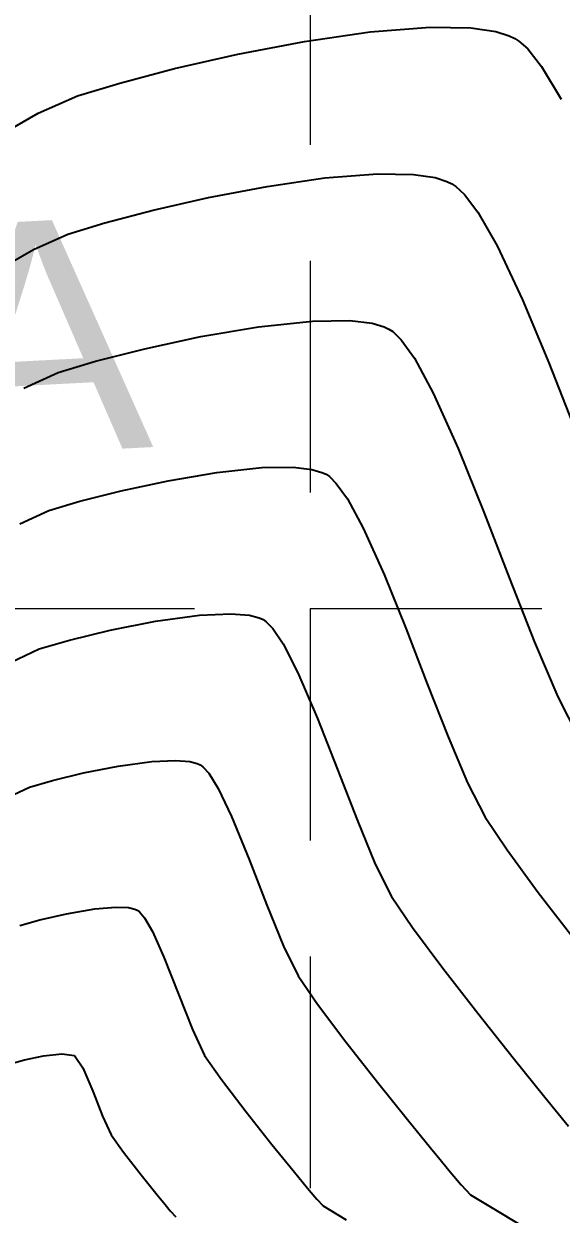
# Model space of a CAD drawing. Header units: inches. Extents: x 2547543 to 2548696, y 7125653 to 7126375.
# Drawn here: x 2547790.64 to 2547799.92, y 7125913.93 to 7125934.46 of the extents above; entities that cross this region are included whole.
import ezdxf

# ---------------------------------------------------------------- set-up
doc = ezdxf.new("R2010")
doc.units = ezdxf.units.IN
doc.header["$MEASUREMENT"] = 0
doc.linetypes.add('HIDDEN', pattern=[0.375, 0.25, -0.125])
for name, color, linetype in [('GRID', 254, 'HIDDEN'), ('V-PROP-SUBD-IDEN-N', 7, 'Continuous'), ('V-TOPO-MAJR-E', 6, 'Continuous'), ('V-TOPO-MINR-E', 14, 'Continuous')]:
    doc.layers.add(name, color=color, linetype=linetype)
doc.styles.get("Standard").update_dxf_attribs({"font": 'ARIAL.TTF'})

msp = doc.modelspace()

# ---------------------------------------------------------------- linework, layer by layer
at = {"layer": 'GRID', "color": 252, "linetype": 'HIDDEN', "lineweight": 0, "ltscale": 16}
for p, q in [((2547795.583313599, 7126356.376313465), (2547795.583313599, 7125726.296813901)), ((2547561.583313602, 7125924.376313471), (2548677.583313586, 7125924.376313471))]:
    msp.add_line(p, q, dxfattribs=at)
at = {"layer": 'V-TOPO-MAJR-E', "color": 35, "extrusion": (0.1060230705552595, -0.9943636701479165, 0), "elevation": -6815640.133873331}
msp.add_lwpolyline([(3288947.377614942, 570), (3288948.315292713, 570)], dxfattribs=at)
at = {"layer": 'V-TOPO-MAJR-E', "color": 35}
for points, elevation in [([(2547795.622928359, 7125929.337210605), (2547796.263456058, 7125929.344956311)], 570), ([(2547796.263456058, 7125929.344956311), (2547796.652200213, 7125929.298318779)], 570), ([(2547793.695595564, 7125929.068040523), (2547794.690535649, 7125929.237795128)], 570), ([(2547796.856942148, 7125929.238476973), (2547796.940831425, 7125929.199175945)], 570), ([(2547791.877313488, 7125928.643362145), (2547792.727918158, 7125928.859408842)], 570), ([(2547791.233591609, 7125928.451362483), (2547791.877313488, 7125928.643362145)], 570), ([(2547790.637392491, 7125928.178947898), (2547791.233591609, 7125928.451362483)], 570), ([(2547798.138302946, 7125927.136858543), (2547798.581937496, 7125926.03777434)], 570), ([(2547799.025054315, 7125924.893312105), (2547799.453999552, 7125923.799738537)], 570), ([(2547791.296332304, 7125916.695230496), (2547791.510683005, 7125916.666482802)], 565), ([(2547791.659448585, 7125916.452175666), (2547791.828999384, 7125916.053283005)], 565)]:
    msp.add_lwpolyline(points, dxfattribs=dict(at, elevation=elevation))
at = {"layer": 'V-TOPO-MAJR-E', "color": 35, "extrusion": (-0.2805417835596776, -0.9598418138824517, 0), "elevation": -7554528.320252029}
msp.add_lwpolyline([(446360.8451809788, 570), (446361.0584889755, 570)], dxfattribs=at)
at = {"layer": 'V-TOPO-MAJR-E', "color": 35, "extrusion": (-0.5536397192388731, -0.8327563036573796, 0), "elevation": -7344724.043029523}
msp.add_lwpolyline([(-1823503.478231502, 570), (-1823503.395659883, 570)], dxfattribs=at)
at = {"layer": 'V-TOPO-MAJR-E', "color": 35, "extrusion": (-0.6981341406510772, -0.715966983636384, 0), "elevation": -6880634.077455973}
msp.add_lwpolyline([(-3150715.886015536, 570), (-3150715.68547714, 570)], dxfattribs=at)
at = {"layer": 'V-TOPO-MAJR-E', "color": 35, "extrusion": (0.2107577005096332, -0.9775383325864474, 0), "elevation": -6428901.67864497}
msp.add_lwpolyline([(3992409.435429234, 570), (3992410.425341725, 570)], dxfattribs=at)
at = {"layer": 'V-TOPO-MAJR-E', "color": 35, "extrusion": (0.8132784982870679, 0.58187462930079, 0), "elevation": 6218465.945801863}
msp.add_lwpolyline([(4312866.32292987, 570), (4312865.929603152, 570)], dxfattribs=at)
at = {"layer": 'V-TOPO-MAJR-E', "color": 35, "extrusion": (0.8785803468325813, 0.4775945709066855, 0), "elevation": 5641749.564290302}
msp.add_lwpolyline([(5043886.70567245, 570), (5043886.023576448, 570)], dxfattribs=at)
at = {"layer": 'V-TOPO-MAJR-E', "color": 35, "extrusion": (0.9120459924142587, 0.4100879268170308, 0), "elevation": 5245965.76772325}
msp.add_lwpolyline([(5454353.080693939, 570.0000000000005), (5454352.030922902, 570.0000000000005)], dxfattribs=at)
at = {"layer": 'V-TOPO-MAJR-E', "color": 35, "extrusion": (0.9325408893397763, 0.3610643844377053, 0), "elevation": 4948844.453836221}
msp.add_lwpolyline([(5725298.077977031, 570), (5725296.850725499, 570)], dxfattribs=at)
at = {"layer": 'V-TOPO-MAJR-E', "color": 35, "extrusion": (0.9207184672442652, 0.3902275029714991, 0), "elevation": 5126537.458869392}
msp.add_lwpolyline([(5566748.219588305, 570.0000000000009), (5566747.19167561, 570.0000000000009)], dxfattribs=at)
at = {"layer": 'V-TOPO-MAJR-E', "color": 35, "extrusion": (0.8902645531711286, 0.4554437675136315, 0), "elevation": 5513673.050915002}
msp.add_lwpolyline([(5183576.96005692, 570), (5183576.170408348, 570)], dxfattribs=at)
at = {"layer": 'V-TOPO-MAJR-E', "color": 35, "extrusion": (0.2687044612569232, -0.9632226702588694, 0), "elevation": -6179241.69200035}
msp.add_lwpolyline([(4368855.035747018, 565), (4368855.290921903, 565)], dxfattribs=at)
at = {"layer": 'V-TOPO-MAJR-E', "color": 35, "extrusion": (0.2049850548485158, -0.9787651032238281, 0), "elevation": -6452339.480751505}
msp.add_lwpolyline([(3954394.981069424, 565), (3954395.316870648, 565)], dxfattribs=at)
at = {"layer": 'V-TOPO-MAJR-E', "color": 35, "extrusion": (0.1136436013102057, -0.9935215809841511, 0), "elevation": -6790211.842704761}
msp.add_lwpolyline([(3341100.152366756, 565.0000000000009), (3341100.472632244, 565.0000000000009)], dxfattribs=at)
at = {"layer": 'V-TOPO-MAJR-E', "color": 35, "extrusion": (0.8214755848095309, 0.57024368787549, 0), "elevation": 6156457.520599654}
msp.add_lwpolyline([(4400904.533913201, 565.0000000000005), (4400904.273032487, 565.0000000000005)], dxfattribs=at)
at = {"layer": 'V-TOPO-MAJR-E', "color": 35, "extrusion": (0.9317633006412657, 0.3630663184296977, 0), "elevation": 4961119.030839859}
msp.add_lwpolyline([(5714649.662419484, 565.0000000000009), (5714649.196529083, 565.0000000000009)], dxfattribs=at)
at = {"layer": 'V-TOPO-MAJR-E', "color": 35, "extrusion": (0.9080657319324588, 0.4188276811410248, 0), "elevation": 5298093.320399583}
msp.add_lwpolyline([(5403713.967808545, 565), (5403713.615490564, 565)], dxfattribs=at)
at = {"layer": 'V-TOPO-MAJR-E', "color": 35, "extrusion": (0.8162902001546218, 0.5776420250739445, 0), "elevation": 6195965.904540563}
msp.add_lwpolyline([(4345103.011399339, 565), (4345102.642075644, 565)], dxfattribs=at)
at = {"layer": 'V-TOPO-MAJR-E', "color": 35, "extrusion": (0.7889403808601582, 0.6144697514509796, 0), "elevation": 6388715.491645102}
msp.add_lwpolyline([(4056380.754714203, 565), (4056380.261050066, 565)], dxfattribs=at)
at = {"layer": 'V-TOPO-MAJR-E', "color": 35, "extrusion": (0.7785376946122483, 0.6275978474053634, 0), "elevation": 6455761.294694182}
msp.add_lwpolyline([(3948803.940606736, 565.0000000000009), (3948803.498516651, 565.0000000000009)], dxfattribs=at)
at = {"layer": 'V-TOPO-MAJR-E', "color": 35, "extrusion": (0.7735554182707557, 0.6337286602828978, 0), "elevation": 6486755.133141686}
msp.add_lwpolyline([(3897680.18270212, 565.0000000000009), (3897679.968610175, 565.0000000000009)], dxfattribs=at)
at = {"layer": 'V-TOPO-MAJR-E', "color": 35, "extrusion": (0.7725075846931126, 0.6350055366621722, 0), "elevation": 6493184.381401397}
msp.add_lwpolyline([(3886959.979748943, 565), (3886959.835536148, 565)], dxfattribs=at)
at = {"layer": 'V-TOPO-MAJR-E', "color": 35, "extrusion": (0.7373750922822419, 0.6754835107400887, 0), "elevation": 6692116.618945578}
msp.add_lwpolyline([(3533479.210690038, 565.0000000000009), (3533479.067512223, 565.0000000000009)], dxfattribs=at)
at = {"layer": 'V-TOPO-MINR-E', "color": 35}
for points, elevation in [([(2547795.482122608, 7125934.160107625), (2547796.615518273, 7125934.325759596)], 572), ([(2547797.651487528, 7125934.408249636), (2547798.356648906, 7125934.395634638)], 572), ([(2547798.356648906, 7125934.395634638), (2547798.786678253, 7125934.330954066)], 572), ([(2547799.016749333, 7125934.258194048), (2547799.112890793, 7125934.212253203)], 572), ([(2547799.336417363, 7125934.029606104), (2547799.575751564, 7125933.727716984)], 572), ([(2547799.575751564, 7125933.727716984), (2547799.915500637, 7125933.164868121)], 572), ([(2547796.74360821, 7125931.877818331), (2547797.362807855, 7125931.866741146)], 571), ([(2547797.362807855, 7125931.866741146), (2547797.740415062, 7125931.809945371)], 571), ([(2547797.942439642, 7125931.746055063), (2547798.026861108, 7125931.705714574)], 571), ([(2547798.026861108, 7125931.705714574), (2547798.097716623, 7125931.659486929)], 571), ([(2547798.478671893, 7125931.213348011), (2547798.810099619, 7125930.63612888)], 571), ([(2547790.803712646, 7125930.572368871), (2547791.399573755, 7125930.837348278)], 571), ([(2547790.081023951, 7125930.157219844), (2547790.803712646, 7125930.572368871)], 571), ([(2547798.810099619, 7125930.63612888), (2547799.248351633, 7125929.70518243)], 571), ([(2547799.248351633, 7125929.70518243), (2547799.702831786, 7125928.614835899)], 571), ([(2547799.702831786, 7125928.614835899), (2547800.162394804, 7125927.443616026)], 571), ([(2547793.967269605, 7125926.725030813), (2547794.749353996, 7125926.80841981)], 569), ([(2547795.612699927, 7125926.775797623), (2547795.784436011, 7125926.72560274)], 569), ([(2547792.321039973, 7125926.407643081), (2547793.132720918, 7125926.582641855)], 569), ([(2547791.067609463, 7125926.065376689), (2547791.607558809, 7125926.226424643)], 569), ([(2547791.607558809, 7125926.226424643), (2547792.321039973, 7125926.407643081)], 569), ([(2547794.209187023, 7125924.288300954), (2547794.533654178, 7125924.260889546)], 568), ([(2547794.533654178, 7125924.260889546), (2547794.70161558, 7125924.216744725)], 568), ([(2547794.70161558, 7125924.216744725), (2547794.768772057, 7125924.186098688)], 568), ([(2547794.768772057, 7125924.186098688), (2547794.82213564, 7125924.149775848)], 568), ([(2547791.425772394, 7125923.833329706), (2547792.126914328, 7125924.004610285)], 568), ([(2547794.82213564, 7125924.149775848), (2547794.934166122, 7125924.034532181)], 568), ([(2547790.420384427, 7125923.452228999), (2547790.901627317, 7125923.679390894)], 568), ([(2547795.37035719, 7125923.265689626), (2547795.708440104, 7125922.477483083)], 568), ([(2547795.708440104, 7125922.477483083), (2547796.052969848, 7125921.600432526)], 568), ([(2547792.264993338, 7125921.659198158), (2547792.848167418, 7125921.738764806)], 567), ([(2547792.848167418, 7125921.738764806), (2547793.256290404, 7125921.757446985)], 567), ([(2547793.256290404, 7125921.757446985), (2547793.503562308, 7125921.736557132)], 567), ([(2547793.682742373, 7125921.67956006), (2547793.730323937, 7125921.646178083)], 567), ([(2547793.730323937, 7125921.646178083), (2547793.83091171, 7125921.535766589)], 567), ([(2547790.368896659, 7125921.12028818), (2547790.735645171, 7125921.2934051)], 567), ([(2547798.299285788, 7125921.369778641), (2547798.600949706, 7125920.78011047)], 569), ([(2547793.993349491, 7125921.275170243), (2547794.225889244, 7125920.790005435)], 567), ([(2547798.981273487, 7125920.213042028), (2547799.520143007, 7125919.480506394)], 569), ([(2547794.530174628, 7125920.047079539), (2547794.833984732, 7125919.262496308)], 567), ([(2547799.520143007, 7125919.480506394), (2547800.155755734, 7125918.653522477)], 569), ([(2547796.987139534, 7125919.409896738), (2547797.349878585, 7125918.874122678)], 568), ([(2547791.373563298, 7125919.1123729), (2547791.866501299, 7125919.196155959)], 566), ([(2547792.224700277, 7125919.226245091), (2547792.442851748, 7125919.216962526)], 566), ([(2547792.442851748, 7125919.216962526), (2547792.553736142, 7125919.191928246)], 566), ([(2547792.553736142, 7125919.191928246), (2547792.596712689, 7125919.173021431)], 566), ([(2547792.596712689, 7125919.173021431), (2547792.636141177, 7125919.144221256)], 566), ([(2547792.636141177, 7125919.144221256), (2547792.720265053, 7125919.04413713)], 566), ([(2547793.053315818, 7125918.365402631), (2547793.305740509, 7125917.72464504)], 566), ([(2547797.870583775, 7125918.174468827), (2547798.474731873, 7125917.396571783)], 568), ([(2547793.305740509, 7125917.72464504), (2547793.547762764, 7125917.112651535)], 566), ([(2547795.709078556, 7125917.549421433), (2547796.195799848, 7125916.903974913)], 567), ([(2547796.195799848, 7125916.903974913), (2547796.743307874, 7125916.206977811)], 567), ([(2547794.051083931, 7125916.249730188), (2547794.474314126, 7125915.696817145)], 566), ([(2547794.474314126, 7125915.696817145), (2547794.922020895, 7125915.133903693)], 566), ([(2547797.65994267, 7125915.07286933), (2547797.848698711, 7125914.843026684)], 567), ([(2547797.997875453, 7125914.658768995), (2547798.186699932, 7125914.433639099)], 567), ([(2547795.564714239, 7125914.344035077), (2547795.694590035, 7125914.189187969)], 566), ([(2547795.694590035, 7125914.189187969), (2547795.806889853, 7125914.073451909)], 566), ([(2547798.724368824, 7125914.03778524), (2547799.764737843, 7125913.413318561)], 567)]:
    msp.add_lwpolyline(points, dxfattribs=dict(at, elevation=elevation))
at = {"layer": 'V-TOPO-MINR-E', "color": 35, "extrusion": (0.07937472190196385, -0.9968448492734394, 0), "elevation": -6901220.281074727}
msp.add_lwpolyline([(3105376.98857452, 572.0000000000009), (3105378.027822759, 572.0000000000009)], dxfattribs=at)
at = {"layer": 'V-TOPO-MINR-E', "color": 35, "extrusion": (-0.3015307647005537, -0.9534564478459933, 0), "elevation": -7562507.751225514}
msp.add_lwpolyline([(280526.7529540705, 572), (280526.9942562091, 572)], dxfattribs=at)
at = {"layer": 'V-TOPO-MINR-E', "color": 35, "extrusion": (0.1884734435160422, -0.9820782866397185, 0), "elevation": -6518033.422775678}
msp.add_lwpolyline([(3845182.798948358, 572.0000000000005), (3845183.971215468, 572.0000000000005)], dxfattribs=at)
at = {"layer": 'V-TOPO-MINR-E', "color": 35, "extrusion": (0.5412171016129597, 0.8408828984595104, 0), "elevation": 7370988.666002091}
msp.add_lwpolyline([(1714276.757900129, 572.0000000000005), (1714276.671548889, 572.0000000000005)], dxfattribs=at)
at = {"layer": 'V-TOPO-MINR-E', "color": 35, "extrusion": (-0.6692056365107623, -0.7430772611661762, 0), "elevation": -7000121.21859944}
msp.add_lwpolyline([(-2875503.668205258, 572), (-2875503.465110239, 572)], dxfattribs=at)
at = {"layer": 'V-TOPO-MINR-E', "color": 35, "extrusion": (0.2222433341158185, -0.974991230955994, 0), "elevation": -6381492.796326238}
msp.add_lwpolyline([(4067767.330697852, 572.0000000000005), (4067768.448201728, 572.0000000000005)], dxfattribs=at)
at = {"layer": 'V-TOPO-MINR-E', "color": 35, "extrusion": (0.252919964375076, -0.9674872048872327, 0), "elevation": -6249861.8929055}
msp.add_lwpolyline([(4267247.276723612, 572), (4267248.256882186, 572)], dxfattribs=at)
at = {"layer": 'V-TOPO-MINR-E', "color": 35, "extrusion": (0.2889586686080441, -0.9573415732309271, 0), "elevation": -6085745.664091337}
msp.add_lwpolyline([(4498206.962438216, 572.0000000000005), (4498207.722314626, 572.0000000000005)], dxfattribs=at)
at = {"layer": 'V-TOPO-MINR-E', "color": 35, "extrusion": (0.4063334112429314, -0.9137248814099804, 0), "elevation": -5475889.651458066}
msp.add_lwpolyline([(5223484.558366075, 572), (5223485.301021586, 572)], dxfattribs=at)
at = {"layer": 'V-TOPO-MINR-E', "color": 35, "extrusion": (0.4981131259211206, -0.8671120537653078, 0), "elevation": -4909894.247711425}
msp.add_lwpolyline([(5758739.962086561, 572.0000000000009), (5758740.911234386, 572.0000000000009)], dxfattribs=at)
at = {"layer": 'V-TOPO-MINR-E', "color": 35, "extrusion": (0.1446189936039035, -0.989487416134735, 0), "elevation": -6682560.180251075}
msp.add_lwpolyline([(3551555.996932118, 571.0000000000009), (3551557.002736337, 571.0000000000009)], dxfattribs=at)
at = {"layer": 'V-TOPO-MINR-E', "color": 35, "extrusion": (0.07937472306047133, -0.9968448491811921, 0), "elevation": -6901217.827080995}
msp.add_lwpolyline([(3105376.01741597, 571.0000000000009), (3105376.929976074, 571.0000000000009)], dxfattribs=at)
at = {"layer": 'V-TOPO-MINR-E', "color": 35, "extrusion": (-0.3015307648024637, -0.9534564478137644, 0), "elevation": -7562505.032102969}
msp.add_lwpolyline([(280526.5147410478, 571.0000000000009), (280526.7266275804, 571.0000000000009)], dxfattribs=at)
at = {"layer": 'V-TOPO-MINR-E', "color": 35, "extrusion": (0.1884734437488935, -0.9820782865950315, 0), "elevation": -6518031.087758319}
msp.add_lwpolyline([(3845181.840284955, 571.0000000000009), (3845182.869648445, 571.0000000000009)], dxfattribs=at)
at = {"layer": 'V-TOPO-MINR-E', "color": 35, "extrusion": (-0.6819120201987773, -0.7314342053174862, 0), "elevation": -6949524.308376081}
msp.add_lwpolyline([(-2995711.776806396, 571), (-2995711.575402013, 571)], dxfattribs=at)
at = {"layer": 'V-TOPO-MINR-E', "color": 35, "extrusion": (-0.222243333981738, 0.9749912309865572, 0), "elevation": 6381490.497297094}
msp.add_lwpolyline([(-4067766.425883276, 571.0000000000009), (-4067767.407159369, 571.0000000000009)], dxfattribs=at)
at = {"layer": 'V-TOPO-MINR-E', "color": 35, "extrusion": (0.7974615546762046, 0.6033697612686691, 0), "elevation": 6331342.750818105}
msp.add_lwpolyline([(4145392.011302516, 571), (4145391.624075261, 571)], dxfattribs=at)
at = {"layer": 'V-TOPO-MINR-E', "color": 35, "extrusion": (0.2529199649334573, -0.967487204741261, 0), "elevation": -6249859.620544663}
msp.add_lwpolyline([(4267246.423714876, 571), (4267247.284388559, 571)], dxfattribs=at)
at = {"layer": 'V-TOPO-MINR-E', "color": 35, "extrusion": (0.2889586682905299, -0.9573415733267638, 0), "elevation": -6085743.429341808}
msp.add_lwpolyline([(4498206.112066916, 571), (4498206.779311632, 571)], dxfattribs=at)
at = {"layer": 'V-TOPO-MINR-E', "color": 35, "extrusion": (0.1681874693729923, -0.9857550279587262, 0), "elevation": -6595911.078225736}
msp.add_lwpolyline([(3709991.449650628, 569.0000000000009), (3709992.296259231, 569.0000000000009)], dxfattribs=at)
at = {"layer": 'V-TOPO-MINR-E', "color": 35, "extrusion": (0.01209181236883129, -0.9999268913643822, 0), "elevation": -7094598.385569852}
msp.add_lwpolyline([(2633773.853477473, 569), (2633774.390786847, 569)], dxfattribs=at)
at = {"layer": 'V-TOPO-MINR-E', "color": 35, "extrusion": (-0.1191155929147303, -0.9928803933629531, 0), "elevation": -7378675.16526185}
msp.add_lwpolyline([(1680846.988765805, 569.0000000000009), (1680847.317179824, 569.0000000000009)], dxfattribs=at)
at = {"layer": 'V-TOPO-MINR-E', "color": 35, "extrusion": (0.4242385454059414, 0.905550471587228, 0), "elevation": 7533759.484446116}
msp.add_lwpolyline([(715935.1146350494, 569), (715935.0369301247, 569)], dxfattribs=at)
at = {"layer": 'V-TOPO-MINR-E', "color": 35, "extrusion": (-0.5536397196214005, -0.8327563034030647, 0), "elevation": -7344721.353586883}
msp.add_lwpolyline([(-1823502.998284029, 569), (-1823502.929023541, 569)], dxfattribs=at)
at = {"layer": 'V-TOPO-MINR-E', "color": 35, "extrusion": (0.6981341423905468, 0.7159669819402398, 0), "elevation": 6880631.514545486}
msp.add_lwpolyline([(3150714.943474894, 569), (3150714.775264712, 569)], dxfattribs=at)
at = {"layer": 'V-TOPO-MINR-E', "color": 35, "extrusion": (0.8132784969646083, 0.5818746311491743, 0), "elevation": 6218463.603449649}
msp.add_lwpolyline([(4312864.946482773, 569), (4312864.616563112, 569)], dxfattribs=at)
at = {"layer": 'V-TOPO-MINR-E', "color": 35, "extrusion": (0.8785803470787839, 0.477594570453773, 0), "elevation": 5641747.386853943}
msp.add_lwpolyline([(5043885.130646503, 569.0000000000009), (5043884.558509212, 569.0000000000009)], dxfattribs=at)
at = {"layer": 'V-TOPO-MINR-E', "color": 35, "extrusion": (0.4155911874834733, -0.9095515185442091, 0), "elevation": -5422557.358549527}
msp.add_lwpolyline([(5278818.76008912, 569.0000000000009), (5278819.309906894, 569.0000000000009)], dxfattribs=at)
at = {"layer": 'V-TOPO-MINR-E', "color": 35, "extrusion": (0.9120459924391606, 0.4100879267616477, 0), "elevation": 5245963.709257523}
msp.add_lwpolyline([(5454351.453453839, 569.0000000000005), (5454350.572913336, 569.0000000000005)], dxfattribs=at)
at = {"layer": 'V-TOPO-MINR-E', "color": 35, "extrusion": (0.9273081402139038, 0.374298828602269, 0), "elevation": 5029818.133453848}
msp.add_lwpolyline([(5654290.844612241, 569.0000000000005), (5654289.850439977, 569.0000000000005)], dxfattribs=at)
at = {"layer": 'V-TOPO-MINR-E', "color": 35, "extrusion": (0.1351847747394318, -0.9908204058650838, 0), "elevation": -6716088.257353383}
msp.add_lwpolyline([(3487721.655876155, 568.0000000000009), (3487722.428199634, 568.0000000000009)], dxfattribs=at)
at = {"layer": 'V-TOPO-MINR-E', "color": 35, "extrusion": (0.04572797179047687, -0.9989539291658697, 0), "elevation": -7001964.605011097}
msp.add_lwpolyline([(2870982.564715165, 568), (2870983.100809926, 568)], dxfattribs=at)
at = {"layer": 'V-TOPO-MINR-E', "color": 35, "extrusion": (0.1942677324928139, -0.9809485450889361, 0), "elevation": -6495210.985378097}
msp.add_lwpolyline([(3883590.078377409, 568), (3883590.87506024, 568)], dxfattribs=at)
at = {"layer": 'V-TOPO-MINR-E', "color": 35, "extrusion": (0.8303341070320317, 0.5572658886916717, 0), "elevation": 6086555.42141448}
msp.add_lwpolyline([(4497098.561799146, 568.0000000000009), (4497098.239427346, 568.0000000000009)], dxfattribs=at)
at = {"layer": 'V-TOPO-MINR-E', "color": 35, "extrusion": (0.9325408893059411, 0.3610643845250938, 0), "elevation": 4948842.473885717}
msp.add_lwpolyline([(5725296.702973083, 569.0000000000009), (5725295.673563202, 569.0000000000009)], dxfattribs=at)
at = {"layer": 'V-TOPO-MINR-E', "color": 35, "extrusion": (0.2817931086408346, -0.9594751919265734, 0), "elevation": -6119197.071601298}
msp.add_lwpolyline([(4452578.349880544, 568), (4452578.896163638, 568)], dxfattribs=at)
at = {"layer": 'V-TOPO-MINR-E', "color": 35, "extrusion": (0.8901519097498658, 0.4556638866189276, 0), "elevation": 5514950.805567698}
msp.add_lwpolyline([(5182216.425930005, 568.0000000000009), (5182215.862917956, 568.0000000000009)], dxfattribs=at)
at = {"layer": 'V-TOPO-MINR-E', "color": 35, "extrusion": (0.9309463284695527, 0.3651560399460202, 0), "elevation": 4973936.677411983}
msp.add_lwpolyline([(5703508.24582139, 569.0000000000005), (5703507.260499546, 569.0000000000005)], dxfattribs=at)
at = {"layer": 'V-TOPO-MINR-E', "color": 35, "extrusion": (0.9207184671375827, 0.3902275032232099, 0), "elevation": 5126535.448987786}
msp.add_lwpolyline([(5566747.29368478, 569), (5566746.431478901, 569)], dxfattribs=at)
at = {"layer": 'V-TOPO-MINR-E', "color": 35, "extrusion": (-0.2541941494235339, -0.9671532114400728, 0), "elevation": -7539492.294526679}
msp.add_lwpolyline([(652739.0543736303, 567), (652739.1867218933, 567)], dxfattribs=at)
at = {"layer": 'V-TOPO-MINR-E', "color": 35, "extrusion": (0.4151538367714155, 0.9097512252335652, 0), "elevation": 7540542.301590662}
msp.add_lwpolyline([(640495.3575408137, 567.0000000000009), (640495.3012847579, 567.0000000000009)], dxfattribs=at)
at = {"layer": 'V-TOPO-MINR-E', "color": 35, "extrusion": (0.2373097051974841, -0.971434045017511, 0), "elevation": -6317747.09731966}
msp.add_lwpolyline([(4166061.357457448, 567.0000000000009), (4166061.907500467, 567.0000000000009)], dxfattribs=at)
at = {"layer": 'V-TOPO-MINR-E', "color": 35, "extrusion": (-0.1942677320078094, 0.9809485451849868, 0), "elevation": 6495208.659745325}
msp.add_lwpolyline([(-3883589.147835629, 567), (-3883589.75497653, 567)], dxfattribs=at)
at = {"layer": 'V-TOPO-MINR-E', "color": 35, "extrusion": (0.8486342637720486, 0.5289800434346016, 0), "elevation": 5931615.425440101}
msp.add_lwpolyline([(4699569.08486458, 567), (4699568.777787245, 567)], dxfattribs=at)
at = {"layer": 'V-TOPO-MINR-E', "color": 35, "extrusion": (0.9322198086321675, 0.3618925647119667, 0), "elevation": 4953923.992850276}
msp.add_lwpolyline([(5720896.822710754, 568.0000000000005), (5720895.89103502, 568.0000000000005)], dxfattribs=at)
at = {"layer": 'V-TOPO-MINR-E', "color": 35, "extrusion": (-0.2817931090910735, 0.9594751917943406, 0), "elevation": 6119194.826990347}
msp.add_lwpolyline([(-4452577.521141903, 567.0000000000005), (-4452577.937456649, 567.0000000000005)], dxfattribs=at)
at = {"layer": 'V-TOPO-MINR-E', "color": 35, "extrusion": (0.9253892281342548, 0.379018174304463, 0), "elevation": 5058554.820206638}
msp.add_lwpolyline([(5628590.023608978, 567.0000000000009), (5628589.220783664, 567.0000000000009)], dxfattribs=at)
at = {"layer": 'V-TOPO-MINR-E', "color": 35, "extrusion": (0.9238368466449716, 0.3827864689106387, 0), "elevation": 5081454.217660419}
msp.add_lwpolyline([(5607926.15472245, 568), (5607925.329214574, 568)], dxfattribs=at)
at = {"layer": 'V-TOPO-MINR-E', "color": 35, "extrusion": (0.830507165642869, 0.5570079423274396, 0), "elevation": 6085159.465621283}
msp.add_lwpolyline([(4498984.213505442, 569), (4498983.530707671, 569)], dxfattribs=at)
at = {"layer": 'V-TOPO-MINR-E', "color": 35, "extrusion": (0.8935804652979534, 0.4489030541641403, 0), "elevation": 5475508.604083044}
msp.add_lwpolyline([(5223869.159046557, 568), (5223868.533054113, 568)], dxfattribs=at)
at = {"layer": 'V-TOPO-MINR-E', "color": 35, "extrusion": (0.9269990029086644, 0.3750637927157751, 0), "elevation": 5034477.57589796}
msp.add_lwpolyline([(5650134.457645751, 567.0000000000005), (5650133.69344938, 567.0000000000005)], dxfattribs=at)
at = {"layer": 'V-TOPO-MINR-E', "color": 35, "extrusion": (0.2248128173487406, -0.974401968981858, 0), "elevation": -6370733.457194027}
msp.add_lwpolyline([(4084570.409228746, 566), (4084570.882806859, 566)], dxfattribs=at)
at = {"layer": 'V-TOPO-MINR-E', "color": 35, "extrusion": (0.08370636286987194, -0.996490463986032, 0), "elevation": -6887644.135610158}
msp.add_lwpolyline([(3135335.077204535, 566), (3135335.436665053, 566)], dxfattribs=at)
at = {"layer": 'V-TOPO-MINR-E', "color": 35, "extrusion": (0.8680945048041314, 0.4963989632632909, 0), "elevation": 5749023.685649874}
msp.add_lwpolyline([(4921249.498945221, 566), (4921249.223019069, 566)], dxfattribs=at)
at = {"layer": 'V-TOPO-MINR-E', "color": 35, "extrusion": (0.2763962758222065, -0.961043754837216, 0), "elevation": -6144120.038421967}
msp.add_lwpolyline([(4418115.663429547, 566.0000000000009), (4418116.019755494, 566.0000000000009)], dxfattribs=at)
at = {"layer": 'V-TOPO-MINR-E', "color": 35, "extrusion": (0.8022153428679099, 0.5970347926773797, 0), "elevation": 6298303.622238464}
msp.add_lwpolyline([(4195397.790284498, 568.0000000000005), (4195396.918132327, 568.0000000000005)], dxfattribs=at)
at = {"layer": 'V-TOPO-MINR-E', "color": 35, "extrusion": (0.9131317985050215, 0.4076644681094796, 0), "elevation": 5231454.57321631}
msp.add_lwpolyline([(5468258.434054047, 566), (5468257.953067048, 566)], dxfattribs=at)
at = {"layer": 'V-TOPO-MINR-E', "color": 35, "extrusion": (0.897531855237576, 0.4409496216505862, 0), "elevation": 5428898.371701323}
msp.add_lwpolyline([(5272289.605646682, 567), (5272289.032514901, 567)], dxfattribs=at)
at = {"layer": 'V-TOPO-MINR-E', "color": 35, "extrusion": (0.8250663549837391, 0.5650358483086242, 0), "elevation": 6128499.386447307}
msp.add_lwpolyline([(4439759.502828185, 567), (4439758.908619527, 567)], dxfattribs=at)
at = {"layer": 'V-TOPO-MINR-E', "color": 35, "extrusion": (0.7825183418634069, 0.6226275328375258, 0), "elevation": 6430491.405680797}
msp.add_lwpolyline([(3989831.58693144, 568), (3989830.602285328, 568)], dxfattribs=at)
at = {"layer": 'V-TOPO-MINR-E', "color": 35, "extrusion": (0.9022928932773807, 0.4311235724721319, 0), "elevation": 5371006.85443094}
msp.add_lwpolyline([(5331250.512596224, 566.0000000000009), (5331250.021422831, 566.0000000000009)], dxfattribs=at)
at = {"layer": 'V-TOPO-MINR-E', "color": 35, "extrusion": (0.8212972961305925, 0.5705004394113803, 0), "elevation": 6157834.716932612}
msp.add_lwpolyline([(4398978.63375176, 566.0000000000009), (4398978.122683374, 566.0000000000009)], dxfattribs=at)
at = {"layer": 'V-TOPO-MINR-E', "color": 35, "extrusion": (0.7777874035607033, 0.6285274495694677, 0), "elevation": 6460480.240121297}
msp.add_lwpolyline([(3941086.527909457, 568), (3941085.656882693, 568)], dxfattribs=at)
at = {"layer": 'V-TOPO-MINR-E', "color": 35, "extrusion": (0.77958242564783, 0.6262996420412881, 0), "elevation": 6449176.33485201}
msp.add_lwpolyline([(3959554.853271266, 567), (3959554.026016447, 567)], dxfattribs=at)
at = {"layer": 'V-TOPO-MINR-E', "color": 35, "extrusion": (0.7745485889463676, 0.6325144135600317, 0), "elevation": 6480639.159715037}
msp.add_lwpolyline([(3907848.150766887, 568.0000000000005), (3907847.50676978, 568.0000000000005)], dxfattribs=at)
at = {"layer": 'V-TOPO-MINR-E', "color": 35, "extrusion": (0.7752955685159075, 0.6315985920183768, 0), "elevation": 6476014.16209555}
msp.add_lwpolyline([(3915505.593827722, 567.0000000000009), (3915504.962848796, 567.0000000000009)], dxfattribs=at)
at = {"layer": 'V-TOPO-MINR-E', "color": 35, "extrusion": (0.7764683651275462, 0.6301562329741378, 0), "elevation": 6468721.995055984}
msp.add_lwpolyline([(3927538.823608517, 566.0000000000009), (3927538.244395861, 566.0000000000009)], dxfattribs=at)
at = {"layer": 'V-TOPO-MINR-E', "color": 35, "extrusion": (0.7772123677367258, 0.6292383772761104, 0), "elevation": 6464079.090935523}
msp.add_lwpolyline([(3935176.963496304, 567.0000000000009), (3935176.726421217, 567.0000000000009)], dxfattribs=at)
at = {"layer": 'V-TOPO-MINR-E', "color": 35, "extrusion": (0.7730714357818079, 0.6343189695872684, 0), "elevation": 6489730.620436394}
msp.add_lwpolyline([(3892726.214965976, 566), (3892725.938932484, 566)], dxfattribs=at)
at = {"layer": 'V-TOPO-MINR-E', "color": 35, "extrusion": (0.7772123693219799, 0.6292383753180621, 0), "elevation": 6464076.991895892}
msp.add_lwpolyline([(3935178.192192792, 566), (3935178.029129633, 566)], dxfattribs=at)
at = {"layer": 'V-TOPO-MINR-E', "color": 35, "extrusion": (0.7176805993594578, 0.696372427155936, 0), "elevation": 6790795.659536522}
msp.add_lwpolyline([(3339914.134542595, 567), (3339913.900083247, 567)], dxfattribs=at)
at = {"layer": 'V-TOPO-MINR-E', "color": 35, "extrusion": (-0.5194348961490584, -0.8545100284154757, 0), "elevation": -7412580.572715329}
msp.add_lwpolyline([(-1524329.295970102, 567.0000000000009), (-1524328.857826777, 567.0000000000009)], dxfattribs=at)
at = {"layer": 'V-TOPO-MINR-E', "color": 35, "extrusion": (-0.5157841811976379, -0.8567185526334085, 0), "elevation": -7419015.565313214}
msp.add_lwpolyline([(-1492689.819575976, 566), (-1492689.35539919, 566)], dxfattribs=at)

# ---------------------------------------------------------------- texts
at = {"layer": 'V-PROP-SUBD-IDEN-N'}
msp.add_text('OPEN SPACE/COMMON AREA ', height=4, rotation=2.967887763375186, dxfattribs=at).set_placement((2547712.272549716, 7125922.984160366))

doc.saveas('drawing.dxf')
